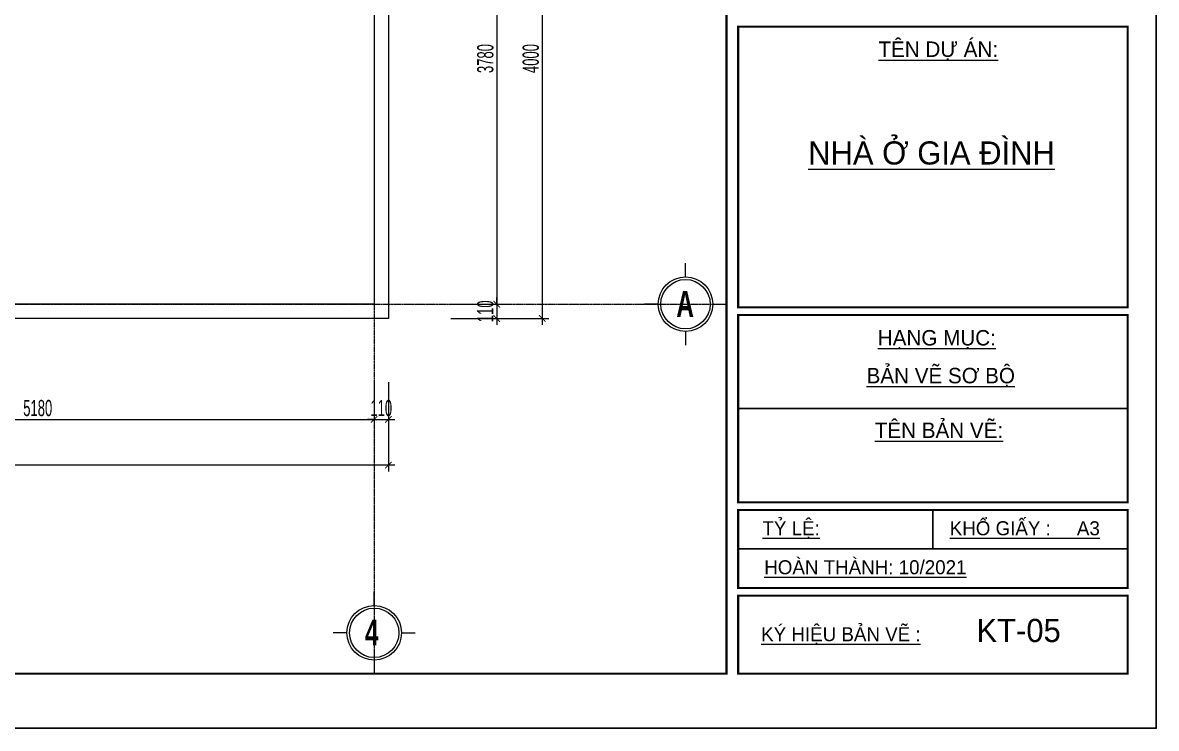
# Model space of a CAD drawing. Header units: millimetres. Extents: x 1336014 to 2939047, y -333549 to -60566.
# Drawn here: x 1459574 to 1468303, y -129443 to -124013 of the extents above; entities that cross this region are included whole.
import ezdxf
from ezdxf.enums import TextEntityAlignment as Align

# ---------------------------------------------------------------- set-up
doc = ezdxf.new("R2010")
doc.units = ezdxf.units.MM
doc.header["$MEASUREMENT"] = 0
doc.linetypes.add('CENTER2', pattern=[1.125, 0.75, -0.125, 0.125, -0.125])
for name, color, linetype, lineweight in [('02.Thay', 145, 'Continuous', 15), ('05.Text', 253, 'Continuous', 18), ('08.Dim', 156, 'Continuous', 15), ('10.truc', 250, 'CENTER2', 20), ('11.Khung bo', 32, 'Continuous', 50), ('12.Khung', 36, 'Continuous', 25)]:
    doc.layers.add(name, color=color, linetype=linetype, lineweight=lineweight)
doc.layers.add('Tpl_Bound', color=1, linetype='Continuous', plot=False)
doc.styles.add('AVANTHB', font='')
doc.styles.add('TT5_Text Dim', font='hoatbif.shx', dxfattribs={"width": 0.6})
doc.styles.add('VnAvantH', font='')
doc.styles.get('AVANTHB').set_extended_font_data('.VnAvantH', bold=True)
doc.styles.get('VnAvantH').set_extended_font_data('.VnAvantH')
doc.dimstyles.new('TT5_Dim 1-50', dxfattribs={"dimscale": 50, "dimtxt": 2.5, "dimasz": 1, "dimexe": 1, "dimexo": 0.5, "dimgap": 0.5, "dimtad": 1, "dimdec": 0, "dimzin": 0, "dimdsep": 46, "dimtxsty": 'TT5_Text Dim', "dimblk": 'ARCHTICK', "dimcen": 0, "dimdle": 1, "dimclrd": 256, "dimclre": 256, "dimclrt": 1, "dimadec": 0, "dimazin": 0, "dimtfac": 0.015, "dimtdec": 0, "dimtix": 1, "dimtmove": 2, "dimatfit": 3, "dimldrblk": 'DOT', "dimfxl": 1, "dimtolj": 1, "dimtzin": 0, "dimlwd": -1, "dimlwe": -1, "dimarcsym": 1})

# ---------------------------------------------------------------- blocks, each defined once
blk = doc.blocks.new('100')
at = {"layer": '11.Khung bo', "const_width": 26.7}
for points in [[(1860913, -945240), (1860913, -916940), (1896063, -916940), (1896063, -945240)], [(1860913, -945240), (1860913, -916940), (1896063, -916940), (1896063, -945240)], [(1860913, -945240), (1860913, -916940), (1896063, -916940), (1896063, -945240)], [(1896213, -940540), (1901213, -940540), (1901213, -936940), (1896213, -936940)], [(1896213, -940540), (1901213, -940540), (1901213, -936940), (1896213, -936940)], [(1896213, -940540), (1901213, -940540), (1901213, -936940), (1896213, -936940)], [(1896213, -943040), (1901213, -943040), (1901213, -940640), (1896213, -940640)], [(1896213, -943040), (1901213, -943040), (1901213, -940640), (1896213, -940640)], [(1896213, -943040), (1901213, -943040), (1901213, -940640), (1896213, -940640)], [(1896213, -944140), (1901213, -944140), (1901213, -943140), (1896213, -943140)], [(1896213, -944140), (1901213, -944140), (1901213, -943140), (1896213, -943140)], [(1896213, -944140), (1901213, -944140), (1901213, -943140), (1896213, -943140)], [(1896213, -945240), (1901213, -945240), (1901213, -944240), (1896213, -944240)], [(1896213, -945240), (1901213, -945240), (1901213, -944240), (1896213, -944240)], [(1896213, -945240), (1901213, -945240), (1901213, -944240), (1896213, -944240)]]:
    blk.add_lwpolyline(points, close=True, dxfattribs=at)
at = {"layer": '12.Khung'}
for p, q in [((1901213, -941840), (1896213, -941840)), ((1901213, -941840), (1896213, -941840)), ((1901213, -941840), (1896213, -941840)), ((1898713, -943640), (1898713, -943140)), ((1898713, -943640), (1898713, -943140)), ((1898713, -943640), (1898713, -943140)), ((1901213, -943640), (1896213, -943640)), ((1901213, -943640), (1896213, -943640)), ((1901213, -943640), (1896213, -943640))]:
    blk.add_line(p, q, dxfattribs=at)
blk.add_lwpolyline([(1901579, -945940), (1901579, -916240), (1859580, -916240), (1859580, -945940)], close=True, dxfattribs=at)
blk.add_lwpolyline([(1901579, -945940), (1901579, -916240), (1859580, -916240), (1859580, -945940)], close=True, dxfattribs=at)
blk.add_lwpolyline([(1901579, -945940), (1901579, -916240), (1859580, -916240), (1859580, -945940)], close=True, dxfattribs=at)
at = {"layer": '05.Text', "style": 'VnAvantH'}
for s, height, p in [('%%Utªn Dù ¸N:', 198, (1898013, -937329)), ('%%Unhµ ë gia ®×nh', 297, (1897112, -938709)), ('%%Uh¹ng môc:', 198, (1898005, -941030)), ('%%Uh¹ng môc:', 198, (1898005, -941030)), ('%%Uh¹ng môc:', 198, (1898005, -941030)), ('%%Ub¶n vÏ s¬ bé', 198, (1897861, -941515)), ('%%Ub¶n vÏ s¬ bé', 198, (1897861, -941515)), ('%%Ub¶n vÏ s¬ bé', 198, (1897861, -941515)), ('%%Utªn b¶n vÏ:', 198, (1897966, -942216)), ('%%Utªn b¶n vÏ:', 198, (1897966, -942216)), ('%%Utªn b¶n vÏ:', 198, (1897966, -942216)), ('%%Utû lÖ:', 180, (1896525, -943464)), ('%%UKHæ GIÊY :     A3', 180, (1898928, -943464)), ('%%Uhoµn thµnh: 10/2021', 180, (1896548, -943964)), ('%%Uký hiÖu b¶n vÏ :', 180, (1896508, -944823))]:
    blk.add_text(s, height=height, dxfattribs=at).set_placement(p)
blk = doc.blocks.new('DANHTRUC')
for p, q in [((980383, -947347), (980383, -947137)), ((979963, -947767), (979753, -947767)), ((980803, -947767), (981013, -947767)), ((980383, -948187), (980383, -948397))]:
    blk.add_line(p, q)
for radius in [420, 380]:
    blk.add_circle((980383, -947767), radius)
blk = doc.blocks.new('_ARCHTICK')
at = {"const_width": 0.15}
blk.add_lwpolyline([(-0.5, -0.5), (0.5, 0.5)], dxfattribs=at)
blk = doc.blocks.new('*D465')
at = {"layer": '08.Dim', "transparency": 16777216}
for p, q in [((1457100.1, -126779), (1457100.1, -127116.6)), ((1462280.1, -126779), (1462280.1, -127116.6)), ((1457050.1, -127066.6), (1462330.1, -127066.6))]:
    blk.add_line(p, q, dxfattribs=at)
at = {"layer": 'Defpoints', "color": 0, "transparency": 16777216}
for p in [(1457100.1, -126754), (1462280.1, -126754), (1462280.1, -127066.6)]:
    blk.add_point(p, dxfattribs=at)
at = {"layer": '08.Dim', "transparency": 16777216, "xscale": 50, "yscale": 50, "zscale": 50, "rotation": 180}
blk.add_blockref('_ARCHTICK', (1457100.1, -127066.6), dxfattribs=at)
at = {"layer": '08.Dim', "transparency": 16777216, "xscale": 50, "yscale": 50, "zscale": 50}
blk.add_blockref('_ARCHTICK', (1462280.1, -127066.6), dxfattribs=at)
at = {"layer": '08.Dim', "color": 1, "transparency": 16777216, "insert": (1459690.1, -126979.1), "char_height": 125, "attachment_point": 5, "style": 'TT5_Text Dim'}
blk.add_mtext('\\A1;5180', dxfattribs=at)
blk = doc.blocks.new('_DOT')
blk.add_line((-0.5, 0), (-1, 0))
at = {"const_width": 0.5}
blk.add_lwpolyline([(-0.25, 0, 1), (0.25, 0, 1)], format="xyb", close=True, dxfattribs=at)
blk = doc.blocks.new('*D466')
at = {"layer": '08.Dim', "transparency": 16777216}
for p, q in [((1462280.1, -126779), (1462280.1, -127116.6)), ((1462390.1, -126779), (1462390.1, -127116.6)), ((1462280.1, -127066.6), (1462230.1, -127066.6)), ((1462280.1, -127066.6), (1462390.1, -127066.6)), ((1462390.1, -127066.6), (1462440.1, -127066.6))]:
    blk.add_line(p, q, dxfattribs=at)
at = {"layer": 'Defpoints', "color": 0, "transparency": 16777216}
for p in [(1462280.1, -126754), (1462390.1, -126754), (1462390.1, -127066.6)]:
    blk.add_point(p, dxfattribs=at)
at = {"layer": '08.Dim', "transparency": 16777216, "xscale": 50, "yscale": 50, "zscale": 50}
blk.add_blockref('_ARCHTICK', (1462280.1, -127066.6), dxfattribs=at)
at = {"layer": '08.Dim', "transparency": 16777216, "xscale": 50, "yscale": 50, "zscale": 50, "rotation": 180}
blk.add_blockref('_ARCHTICK', (1462390.1, -127066.6), dxfattribs=at)
at = {"layer": '08.Dim', "color": 1, "transparency": 16777216, "insert": (1462335.1, -126979.1), "char_height": 125, "attachment_point": 5, "style": 'TT5_Text Dim'}
blk.add_mtext('\\A1;110', dxfattribs=at)
blk = doc.blocks.new('*D467')
at = {"layer": '08.Dim', "transparency": 16777216}
for p, q in [((1447390.1, -126779), (1447390.1, -127466.6)), ((1462390.1, -126779), (1462390.1, -127466.6)), ((1447340.1, -127416.6), (1462440.1, -127416.6))]:
    blk.add_line(p, q, dxfattribs=at)
at = {"layer": 'Defpoints', "color": 0, "transparency": 16777216}
for p in [(1447390.1, -126754), (1462390.1, -126754), (1462390.1, -127416.6)]:
    blk.add_point(p, dxfattribs=at)
at = {"layer": '08.Dim', "transparency": 16777216, "xscale": 50, "yscale": 50, "zscale": 50, "rotation": 180}
blk.add_blockref('_ARCHTICK', (1447390.1, -127416.6), dxfattribs=at)
at = {"layer": '08.Dim', "transparency": 16777216, "xscale": 50, "yscale": 50, "zscale": 50}
blk.add_blockref('_ARCHTICK', (1462390.1, -127416.6), dxfattribs=at)
at = {"layer": '08.Dim', "color": 1, "transparency": 16777216, "insert": (1455390.1, -127329.1), "char_height": 125, "attachment_point": 5, "style": 'TT5_Text Dim'}
blk.add_mtext('\\A1;15000', dxfattribs=at)
blk = doc.blocks.new('*D473')
at = {"layer": '08.Dim', "transparency": 16777216}
for p, q in [((1463224.2, -122349), (1463224.2, -126229)), ((1462870.1, -122399), (1463274.2, -122399)), ((1462870.1, -126179), (1463274.2, -126179))]:
    blk.add_line(p, q, dxfattribs=at)
at = {"layer": 'Defpoints', "color": 0, "transparency": 16777216}
for p in [(1462845.1, -122399), (1462845.1, -126179), (1463224.2, -126179)]:
    blk.add_point(p, dxfattribs=at)
at = {"layer": '08.Dim', "transparency": 16777216, "xscale": 50, "yscale": 50, "zscale": 50}
for p, rotation in [((1463224.2, -122399), 90), ((1463224.2, -126179), 270)]:
    blk.add_blockref('_ARCHTICK', p, dxfattribs=dict(at, rotation=rotation))
at = {"layer": '08.Dim', "color": 1, "transparency": 16777216, "insert": (1463136.7, -124289), "char_height": 125, "attachment_point": 5, "rotation": 90, "style": 'TT5_Text Dim'}
blk.add_mtext('\\A1;3780', dxfattribs=at)
blk = doc.blocks.new('*D474')
at = {"layer": '08.Dim', "transparency": 16777216}
for p, q in [((1463224.2, -126179), (1463224.2, -126129)), ((1462870.1, -126179), (1463274.2, -126179)), ((1463224.2, -126179), (1463224.2, -126289)), ((1462870.1, -126289), (1463274.2, -126289)), ((1463224.2, -126289), (1463224.2, -126339))]:
    blk.add_line(p, q, dxfattribs=at)
at = {"layer": 'Defpoints', "color": 0, "transparency": 16777216}
for p in [(1462845.1, -126179), (1462845.1, -126289), (1463224.2, -126289)]:
    blk.add_point(p, dxfattribs=at)
at = {"layer": '08.Dim', "transparency": 16777216, "xscale": 50, "yscale": 50, "zscale": 50}
for p, rotation in [((1463224.2, -126179), 270), ((1463224.2, -126289), 90)]:
    blk.add_blockref('_ARCHTICK', p, dxfattribs=dict(at, rotation=rotation))
at = {"layer": '08.Dim', "color": 1, "transparency": 16777216, "insert": (1463136.7, -126234), "char_height": 125, "attachment_point": 5, "rotation": 90, "style": 'TT5_Text Dim'}
blk.add_mtext('\\A1;110', dxfattribs=at)
blk = doc.blocks.new('*D475')
at = {"layer": '08.Dim', "transparency": 16777216}
for p, q in [((1462870.1, -122289), (1463624.2, -122289)), ((1463574.2, -122239), (1463574.2, -126339)), ((1462870.1, -126289), (1463624.2, -126289))]:
    blk.add_line(p, q, dxfattribs=at)
at = {"layer": 'Defpoints', "color": 0, "transparency": 16777216}
for p in [(1462845.1, -122289), (1462845.1, -126289), (1463574.2, -126289)]:
    blk.add_point(p, dxfattribs=at)
at = {"layer": '08.Dim', "transparency": 16777216, "xscale": 50, "yscale": 50, "zscale": 50}
for p, rotation in [((1463574.2, -122289), 90), ((1463574.2, -126289), 270)]:
    blk.add_blockref('_ARCHTICK', p, dxfattribs=dict(at, rotation=rotation))
at = {"layer": '08.Dim', "color": 1, "transparency": 16777216, "insert": (1463486.7, -124289), "char_height": 125, "attachment_point": 5, "rotation": 90, "style": 'TT5_Text Dim'}
blk.add_mtext('\\A1;4000', dxfattribs=at)

msp = doc.modelspace()

# ---------------------------------------------------------------- linework, layer by layer
at = {"layer": '02.Thay'}
for points in [[(1457100.1, -122286.2), (1462391.1, -122289), (1462391.1, -126289), (1457210.1, -126289)], [(1457210.1, -122396.3), (1462281.1, -122398.9), (1462281.1, -126179), (1457210.1, -126179)]]:
    msp.add_lwpolyline(points, dxfattribs=at)
at = {"layer": '10.truc'}
for p, q in [((1462281.1, -112043.2), (1462281.1, -129023)), ((1444203.1, -126179), (1464992.9, -126179))]:
    msp.add_line(p, q, dxfattribs=at)
at = {"layer": 'Tpl_Bound', "color": 1}
msp.add_lwpolyline([(1443103.1, -129443), (1443103.1, -111623.2), (1468302.9, -111623.2), (1468302.9, -129443)], close=True, dxfattribs=at)

# ---------------------------------------------------------------- block references
at = {"layer": '05.Text'}
for name, p, xscale, yscale, zscale in [('100', (327355.3, 438120.9), 0.6, 0.6, 0.6), ('DANHTRUC', (974486.2, 347704.3), 0.5, 0.5, 0.5), ('DANHTRUC', (972089.4, 345175.3), 0.5, 0.5, 0.5)]:
    msp.add_blockref(name, p, dxfattribs=dict(at, xscale=xscale, yscale=yscale, zscale=zscale))

# ---------------------------------------------------------------- texts
at = {"layer": '05.Text', "style": 'AVANTHB', "width": 0.7}
for s, p in [('A', (1464607.1, -126276.7)), ('4', (1462210.3, -128805.7))]:
    msp.add_text(s, height=200, dxfattribs=at).set_placement(p)
at = {"layer": '05.Text', "style": 'VnAvantH'}
msp.add_text('KT-05', height=178.2, dxfattribs=at).set_placement((1467567.1, -128779.1), align=Align.RIGHT)

# ---------------------------------------------------------------- dimensions: what is measured, and where the dimension line sits
at = {"layer": '08.Dim'}
for base, p1, p2, picture, middle in [((1463574.2, -126289), (1462845.1, -122289), (1462845.1, -126289), '*D475', (1463486.7, -124289)), ((1463224.2, -126179), (1462845.1, -122399), (1462845.1, -126179), '*D473', (1463136.7, -124289)), ((1463224.2, -126289), (1462845.1, -126179), (1462845.1, -126289), '*D474', (1463136.7, -126234))]:
    dim = msp.add_linear_dim(base=base, p1=p1, p2=p2, angle=90, dimstyle='TT5_Dim 1-50', dxfattribs=at)
    dim.commit()
    dim.dimension.update_dxf_attribs({"geometry": picture, "text_midpoint": middle})
dim = msp.add_linear_dim(base=(1462390.1, -127416.6), p1=(1447390.1, -126754), p2=(1462390.1, -126754), dimstyle='TT5_Dim 1-50', dxfattribs=at)
dim.commit()
dim.dimension.update_dxf_attribs({"geometry": '*D467', "text_midpoint": (1455390.1, -127329.1), "dimtype": 160})
for base, p1, p2, picture, middle in [((1462280.1, -127066.6), (1457100.1, -126754), (1462280.1, -126754), '*D465', (1459690.1, -126979.1)), ((1462390.1, -127066.6), (1462280.1, -126754), (1462390.1, -126754), '*D466', (1462335.1, -126979.1))]:
    dim = msp.add_linear_dim(base=base, p1=p1, p2=p2, dimstyle='TT5_Dim 1-50', dxfattribs=at)
    dim.commit()
    dim.dimension.update_dxf_attribs({"geometry": picture, "text_midpoint": middle})

doc.saveas('drawing.dxf')
